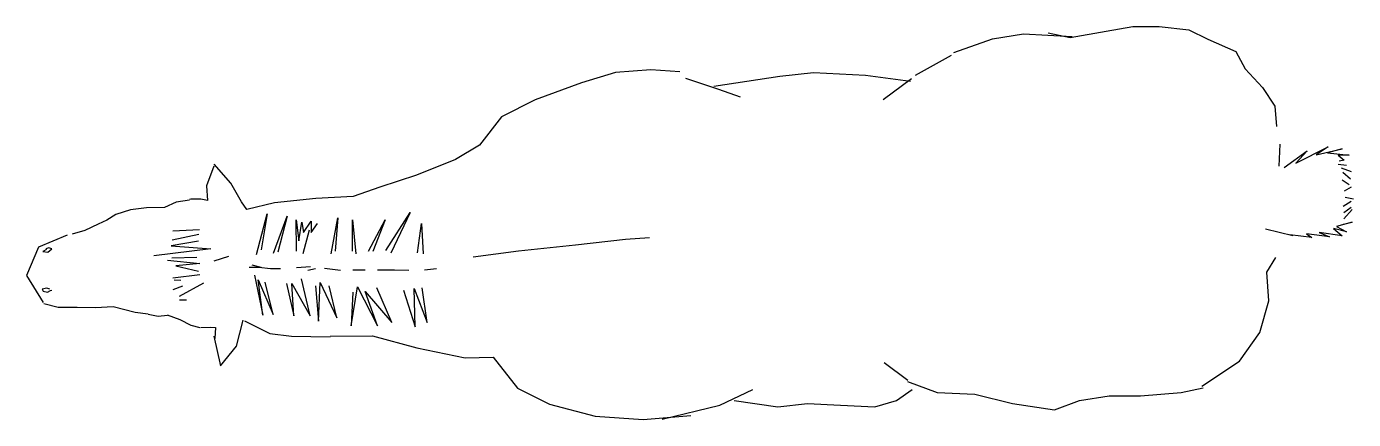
# Model space of a CAD drawing. Extents: x 0.01 to 2.79, y -0.3 to 0.52.
import ezdxf

# ---------------------------------------------------------------- set-up
doc = ezdxf.new("R2010")
doc.units = 0
doc.header["$MEASUREMENT"] = 0

msp = doc.modelspace()

# ---------------------------------------------------------------- linework, layer by layer
for p, q in [((2.0358, 0.4981), (2.1009, 0.5085)), ((2.1009, 0.5085), (2.2025, 0.5033)), ((2.1525, 0.5109), (2.1983, 0.501)), ((2.1983, 0.501), (2.2735, 0.5141)), ((2.2735, 0.5141), (2.3291, 0.524)), ((2.3291, 0.524), (2.3848, 0.524)), ((2.3848, 0.524), (2.4469, 0.5174)), ((2.4469, 0.5174), (2.4862, 0.4978)), ((1.9551, 0.4694), (2.0358, 0.4981)), ((2.4862, 0.4978), (2.5451, 0.4716)), ((1.8744, 0.4225), (1.9499, 0.4642)), ((2.5451, 0.4716), (2.5647, 0.4356)), ((1.2468, 0.4278), (1.1755, 0.4059)), ((1.3207, 0.4331), (1.2468, 0.4278)), ((1.3813, 0.429), (1.3207, 0.4331)), ((1.4527, 0.3991), (1.5907, 0.4199)), ((1.5907, 0.4199), (1.661, 0.4277)), ((1.661, 0.4277), (1.7703, 0.4225)), ((1.7703, 0.4225), (1.864, 0.4095)), ((2.5647, 0.4356), (2.6007, 0.3963)), ((1.1755, 0.4059), (1.0785, 0.3709)), ((1.3935, 0.4159), (1.4622, 0.393)), ((1.4622, 0.393), (1.508, 0.3766)), ((1.8666, 0.4147), (1.8067, 0.3704)), ((2.6007, 0.3963), (2.6268, 0.357)), ((1.0785, 0.3709), (1.0082, 0.335)), ((1.0082, 0.335), (0.962, 0.2756)), ((2.6268, 0.357), (2.6301, 0.3145)), ((2.6358, 0.2317), (2.638, 0.2781)), ((0.962, 0.2756), (0.9123, 0.2455)), ((2.6458, 0.2291), (2.6939, 0.2639)), ((2.6704, 0.2383), (2.7379, 0.2721)), ((2.6939, 0.2639), (2.6704, 0.2383)), ((2.7379, 0.2721), (2.7133, 0.2557)), ((2.7133, 0.2557), (2.7675, 0.268)), ((2.7675, 0.268), (2.7368, 0.2598)), ((2.7368, 0.2598), (2.7818, 0.2547)), ((2.7818, 0.2547), (2.7593, 0.2547)), ((2.7593, 0.2547), (2.7716, 0.2444)), ((0.4063, 0.2316), (0.3913, 0.1908)), ((0.4422, 0.1963), (0.4071, 0.2358)), ((0.9123, 0.2455), (0.8306, 0.213)), ((2.7593, 0.2363), (2.7767, 0.2342)), ((2.7716, 0.2444), (2.7614, 0.2424)), ((2.7655, 0.2281), (2.7859, 0.2209)), ((0.4646, 0.1573), (0.4422, 0.1963)), ((0.8306, 0.213), (0.7539, 0.1878)), ((2.7675, 0.2035), (2.7818, 0.1933)), ((2.7685, 0.2189), (2.7849, 0.2056)), ((0.3913, 0.1908), (0.3934, 0.1596)), ((0.6978, 0.1684), (0.6197, 0.1642)), ((0.7539, 0.1878), (0.6978, 0.1684)), ((2.7726, 0.18), (2.7869, 0.1882)), ((2.7736, 0.1667), (2.791, 0.1636)), ((0.2322, 0.1402), (0.2011, 0.1305)), ((0.2655, 0.1445), (0.2322, 0.1402)), ((0.3032, 0.1456), (0.2655, 0.1445)), ((0.3279, 0.1564), (0.3032, 0.1456)), ((0.3558, 0.1607), (0.3279, 0.1564)), ((0.358, 0.1628), (0.3558, 0.1617)), ((0.3795, 0.1628), (0.358, 0.1628)), ((0.3934, 0.1596), (0.3795, 0.1628)), ((0.4755, 0.1412), (0.4646, 0.1573)), ((0.5334, 0.1552), (0.4755, 0.1412)), ((0.6197, 0.1642), (0.5334, 0.1552)), ((2.7696, 0.1483), (2.7859, 0.1585)), ((2.7706, 0.135), (2.7859, 0.1462)), ((2.7706, 0.1217), (2.788, 0.1411)), ((0.1828, 0.1187), (0.1645, 0.1101)), ((0.2011, 0.1305), (0.1828, 0.1187)), ((0.4958, 0.0471), (0.5183, 0.1322)), ((0.5183, 0.1322), (0.5053, 0.0565)), ((0.5313, 0.0494), (0.5596, 0.1275)), ((0.5596, 0.1275), (0.5407, 0.0518)), ((0.5797, 0.0542), (0.5785, 0.1192)), ((0.5785, 0.1192), (0.5844, 0.0755)), ((0.5844, 0.0755), (0.5904, 0.1145)), ((0.5904, 0.1145), (0.5939, 0.0932)), ((0.5939, 0.0932), (0.6104, 0.1169)), ((0.6104, 0.1169), (0.6104, 0.0932)), ((0.6104, 0.0932), (0.6234, 0.1121)), ((0.6518, 0.0483), (0.666, 0.124)), ((0.666, 0.124), (0.6601, 0.0542)), ((0.6967, 0.0542), (0.6967, 0.1192)), ((0.6967, 0.1192), (0.7038, 0.0483)), ((0.7298, 0.0542), (0.7653, 0.1192)), ((0.7653, 0.1192), (0.7393, 0.053)), ((0.7665, 0.0554), (0.8173, 0.1346)), ((0.8173, 0.1346), (0.7771, 0.0494)), ((0.8326, 0.0506), (0.8409, 0.1121)), ((0.8409, 0.1121), (0.8445, 0.0483)), ((2.788, 0.1145), (2.7552, 0.1053)), ((2.7696, 0.1104), (2.788, 0.1145)), ((0.0996, 0.0877), (0.0397, 0.0623)), ((0.1366, 0.0972), (0.1097, 0.0897)), ((0.1645, 0.1101), (0.1366, 0.0972)), ((0.3752, 0.0886), (0.3193, 0.0768)), ((0.3762, 0.0983), (0.3204, 0.0961)), ((0.6057, 0.0979), (0.5927, 0.0483)), ((2.6073, 0.1007), (2.6644, 0.0866)), ((2.7041, 0.0828), (2.6581, 0.0879)), ((2.7409, 0.0838), (2.6929, 0.09)), ((2.6929, 0.09), (2.7041, 0.0828)), ((2.7675, 0.0859), (2.7195, 0.093)), ((2.7195, 0.093), (2.7409, 0.0838)), ((2.7767, 0.0941), (2.7491, 0.1012)), ((2.7491, 0.1012), (2.7675, 0.0859)), ((2.7552, 0.1053), (2.7767, 0.0941)), ((0.0397, 0.0623), (0.0146, 0.0031)), ((0.056, 0.0574), (0.0485, 0.0531)), ((0.0614, 0.0606), (0.0549, 0.0585)), ((0.0592, 0.052), (0.0678, 0.0585)), ((0.0678, 0.0585), (0.0614, 0.0606)), ((0.3999, 0.0585), (0.2806, 0.0445)), ((0.3741, 0.0746), (0.3171, 0.0649)), ((0.3171, 0.0649), (0.3999, 0.0585)), ((1.0438, 0.0545), (1.1634, 0.0672)), ((1.1634, 0.0672), (1.2676, 0.0789)), ((1.2676, 0.0789), (1.3178, 0.0825)), ((0.0485, 0.0531), (0.0592, 0.052)), ((0.3096, 0.0348), (0.3773, 0.0284)), ((0.3188, 0.0403), (0.3706, 0.0412)), ((0.3773, 0.0284), (0.3268, 0.023)), ((0.4074, 0.0338), (0.4375, 0.0434)), ((0.9494, 0.0421), (1.0438, 0.0545)), ((2.6096, 0.0098), (2.6284, 0.0406)), ((0.0146, 0.0031), (0.0494, -0.0533)), ((0.3204, -0.0016), (0.3774, 0.0053)), ((0.3268, 0.023), (0.3741, 0.0123)), ((0.4802, 0.0207), (0.5004, 0.0207)), ((0.4858, 0.0252), (0.5048, 0.0207)), ((0.4914, 0.004), (0.5093, -0.08)), ((0.5004, 0.0207), (0.525, 0.0174)), ((0.525, 0.0174), (0.5462, 0.0174)), ((0.5797, 0.0196), (0.6088, 0.0219)), ((0.6032, 0.014), (0.6189, 0.0174)), ((0.6379, 0.0185), (0.6714, 0.014)), ((0.6971, 0.0151), (0.7229, 0.0151)), ((0.7486, 0.0151), (0.7844, 0.0151)), ((0.7844, 0.0151), (0.8145, 0.014)), ((0.847, 0.0151), (0.8727, 0.0174)), ((2.6139, -0.0501), (2.6096, 0.0098)), ((0.0571, -0.0232), (0.0474, -0.0254)), ((0.0474, -0.0254), (0.0495, -0.0297)), ((0.0635, -0.0254), (0.0571, -0.0232)), ((0.0646, -0.0286), (0.0678, -0.0275)), ((0.3214, -0.0265), (0.3418, -0.0189)), ((0.3236, -0.006), (0.3375, -0.0071)), ((0.3344, -0.0399), (0.3857, -0.0124)), ((0.5093, -0.08), (0.4992, -0.0061)), ((0.4992, -0.0061), (0.5305, -0.0788)), ((0.5305, -0.0788), (0.5138, -0.0106)), ((0.5585, -0.0139), (0.5741, -0.0811)), ((0.5741, -0.0811), (0.5697, -0.0139)), ((0.5697, -0.0139), (0.6077, -0.0811)), ((0.6077, -0.0811), (0.5898, -0.0039)), ((0.6189, -0.0184), (0.6256, -0.0923)), ((0.6256, -0.0923), (0.6289, -0.0117)), ((0.6289, -0.0117), (0.6636, -0.0855)), ((0.6636, -0.0855), (0.6479, -0.0184)), ((0.6938, -0.1023), (0.7072, -0.0207)), ((0.7072, -0.0207), (0.7486, -0.1023)), ((0.7788, -0.0956), (0.7475, -0.0229)), ((0.8034, -0.0274), (0.828, -0.1046)), ((0.828, -0.1046), (0.8257, -0.024)), ((0.8257, -0.024), (0.8526, -0.0956)), ((0.8526, -0.0956), (0.8425, -0.0229)), ((0.0495, -0.0297), (0.0581, -0.0318)), ((0.0506, -0.0555), (0.0807, -0.063)), ((0.0581, -0.0318), (0.0646, -0.0286)), ((0.3343, -0.048), (0.3494, -0.048)), ((0.6971, -0.0318), (0.6938, -0.1023)), ((0.7486, -0.1023), (0.7229, -0.0307)), ((0.7229, -0.0307), (0.7788, -0.0956)), ((2.5948, -0.116), (2.6139, -0.0501)), ((0.0807, -0.063), (0.1205, -0.063)), ((0.1205, -0.063), (0.1591, -0.0641)), ((0.1591, -0.0641), (0.1957, -0.062)), ((0.1957, -0.062), (0.2419, -0.0738)), ((0.2419, -0.0738), (0.2688, -0.077)), ((0.2688, -0.0781), (0.2903, -0.0824)), ((0.2903, -0.0824), (0.3096, -0.0802)), ((0.3085, -0.0792), (0.3354, -0.0888)), ((0.3354, -0.0888), (0.358, -0.1007)), ((0.358, -0.1007), (0.3773, -0.106)), ((0.3795, -0.106), (0.3988, -0.105)), ((0.3988, -0.105), (0.4096, -0.106)), ((0.4096, -0.106), (0.4085, -0.1286)), ((0.4539, -0.1446), (0.4678, -0.0904)), ((0.4706, -0.0917), (0.5234, -0.1182)), ((0.4066, -0.1237), (0.4205, -0.1863)), ((0.5234, -0.1182), (0.5692, -0.1237)), ((0.5692, -0.1237), (0.6498, -0.1251)), ((0.6501, -0.1237), (0.7384, -0.123)), ((0.7384, -0.123), (0.8313, -0.1486)), ((2.5529, -0.1765), (2.5948, -0.116)), ((0.4205, -0.1863), (0.4539, -0.1446)), ((0.8313, -0.1486), (0.9323, -0.1694)), ((0.9323, -0.1694), (0.991, -0.1679)), ((0.991, -0.1679), (1.042, -0.233)), ((1.8094, -0.1793), (1.8588, -0.2158)), ((2.4739, -0.2284), (2.5529, -0.1765)), ((1.8581, -0.2191), (1.9202, -0.242)), ((1.042, -0.233), (1.1088, -0.266)), ((1.4655, -0.2682), (1.5342, -0.2355)), ((1.8352, -0.2584), (1.8679, -0.2355)), ((1.9202, -0.242), (1.9987, -0.2453)), ((1.9987, -0.2453), (2.0773, -0.2649)), ((2.2179, -0.2584), (2.2801, -0.2486)), ((2.2801, -0.2486), (2.3455, -0.2486)), ((2.3455, -0.2486), (2.4306, -0.242)), ((2.4306, -0.242), (2.4764, -0.2322)), ((1.1088, -0.266), (1.2045, -0.2914)), ((1.3445, -0.2977), (1.4655, -0.2682)), ((1.495, -0.2584), (1.5866, -0.2715)), ((1.5866, -0.2715), (1.6487, -0.2649)), ((1.6487, -0.2649), (1.7174, -0.2682)), ((1.7174, -0.2682), (1.7894, -0.2715)), ((1.7894, -0.2715), (1.8352, -0.2584)), ((2.0773, -0.2649), (2.1656, -0.278)), ((2.1656, -0.278), (2.2179, -0.2584)), ((1.2045, -0.2914), (1.3045, -0.2982)), ((1.3045, -0.2982), (1.4048, -0.2896))]:
    msp.add_line(p, q)

doc.saveas('drawing.dxf')
